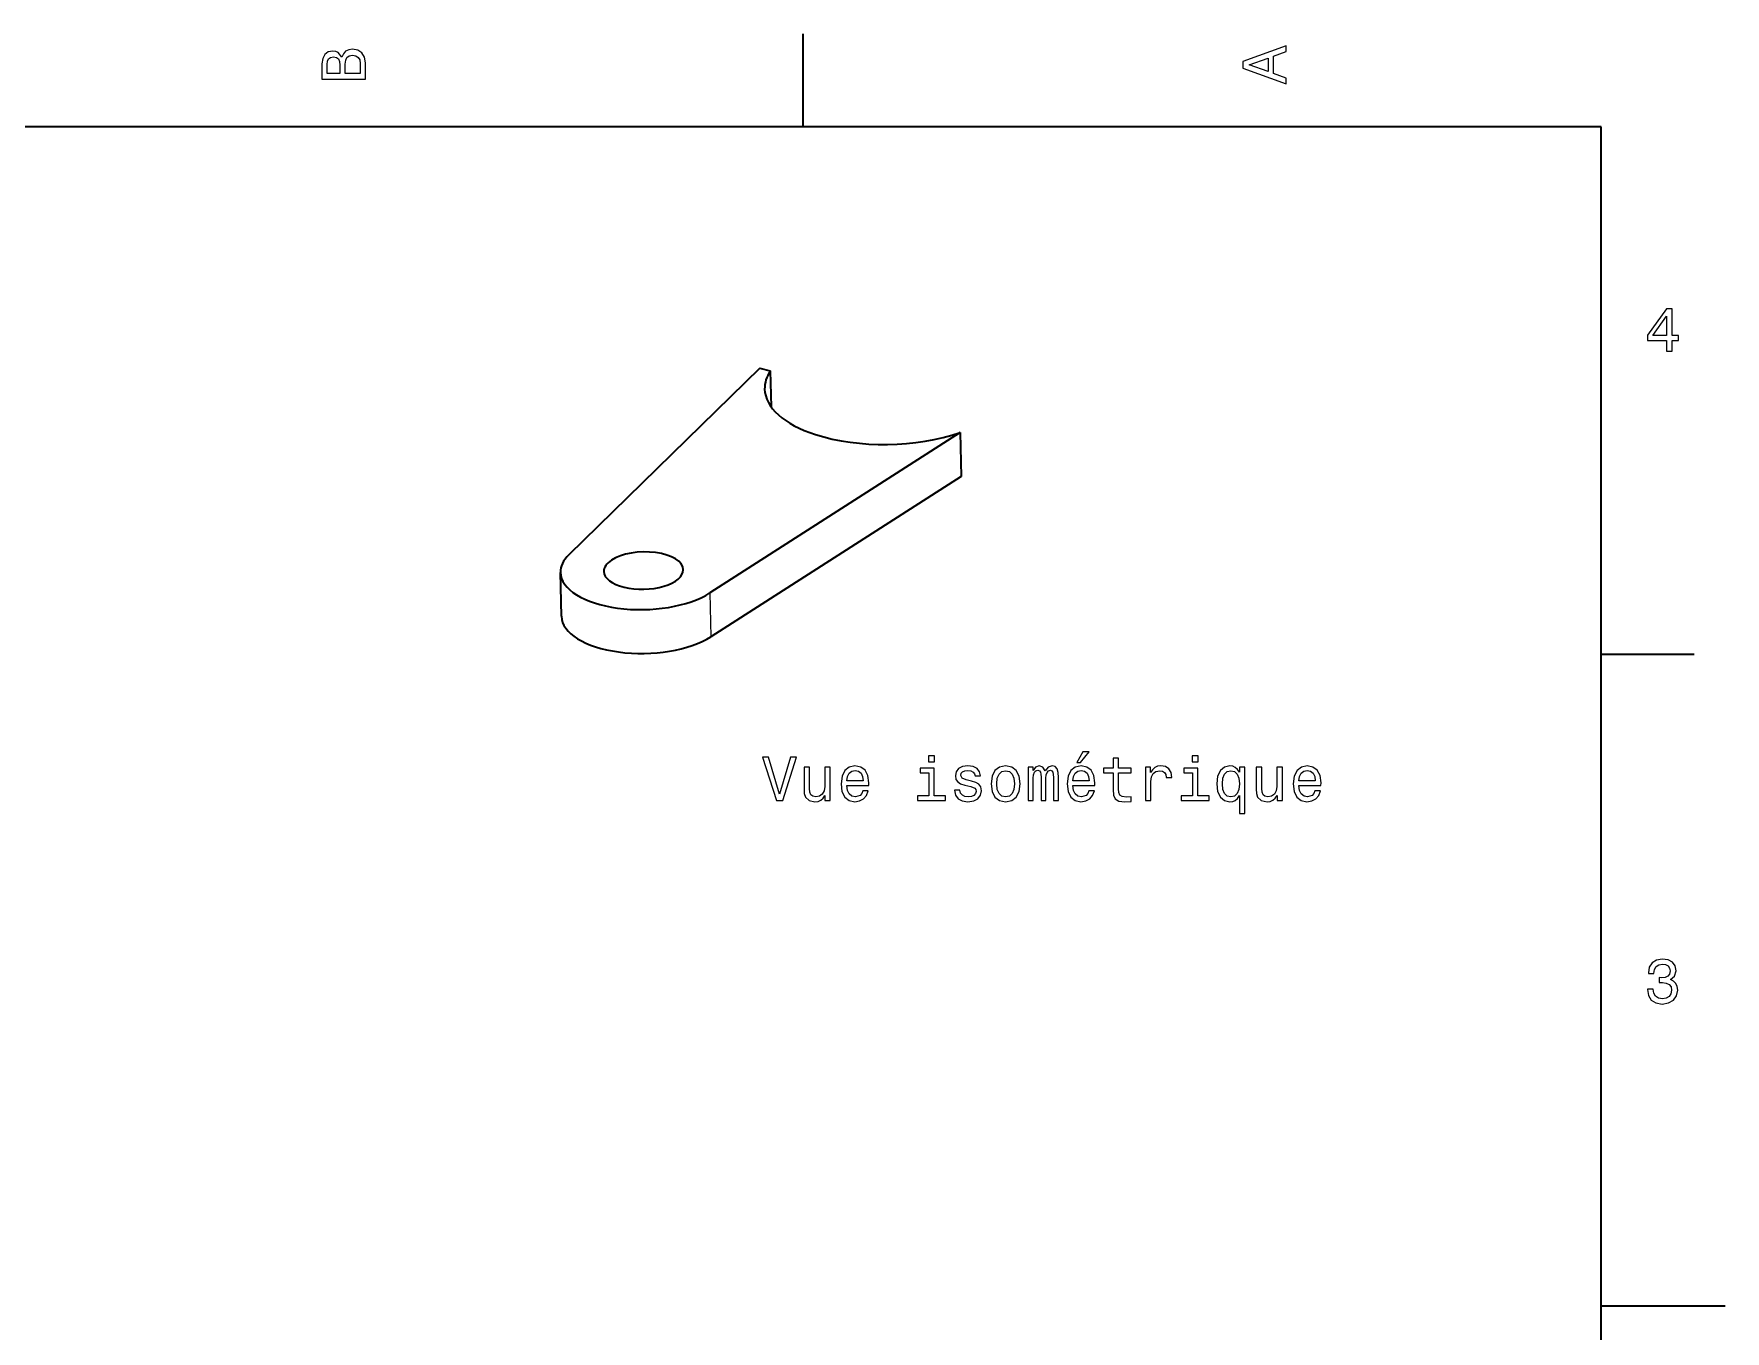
# Model space of a CAD drawing. Extents: x 0 to 297, y 0 to 210.
# Drawn here: x 160.7 to 297, y 103 to 207.5 of the extents above; entities that cross this region are included whole.
import ezdxf

# ---------------------------------------------------------------- set-up
doc = ezdxf.new("R2010")
doc.units = 0

msp = doc.modelspace()

# ---------------------------------------------------------------- linework, layer by layer
at = {"color": 7, "lineweight": 35, "ltscale": 0.1875}
for p, q in [((222.699997, 200), (222.699997, 207.5)), ((287, 157.5), (294.5, 157.5))]:
    msp.add_line(p, q, dxfattribs=at)
at = {"color": 7, "lineweight": 35}
for p, q in [((287, 200), (10, 200)), ((287, 10), (287, 200)), ((219.225662, 180.56282), (203.829956, 165.51944)), ((235.351212, 175.365845), (215.195389, 162.444504)), ((235.432037, 171.835144), (215.276215, 158.913788))]:
    msp.add_line(p, q, dxfattribs=at)
at = {"color": 7, "lineweight": 35, "ltscale": 0.021605}
msp.add_line((219.225662, 180.56282), (220.05986, 180.337128), dxfattribs=at)
at = {"color": 7, "lineweight": 35, "ltscale": 0.072479}
msp.add_line((220.05986, 180.337128), (220.126205, 177.438721), dxfattribs=at)
at = {"color": 7, "lineweight": 35, "ltscale": 0.088291}
for p, q in [((235.351212, 175.365845), (235.432037, 171.835144)), ((203.228607, 160.558914), (203.147781, 164.089615))]:
    msp.add_line(p, q, dxfattribs=at)
at = {"color": 7, "lineweight": 13, "ltscale": 0.088291}
msp.add_line((215.195389, 162.444504), (215.276215, 158.913788), dxfattribs=at)
at = {"color": 7, "lineweight": 35, "ltscale": 0.25}
msp.add_line((287, 105), (297, 105), dxfattribs=at)
at = {"color": 7, "lineweight": 13}
for points in [[(185.542007, 205.630417), (185.249496, 205.983429), (185.052811, 206.074219), (184.81073, 206.104477), (184.432495, 206.03891), (184.160156, 205.842224), (183.993729, 205.524506), (183.933212, 205.080704), (183.933212, 203.835022), (187.433212, 203.835022), (187.433212, 205.151306), (187.36261, 205.620331), (187.155838, 205.968307), (186.828018, 206.185165), (186.384216, 206.260818), (186.08667, 206.215424), (185.839554, 206.094391), (185.65799, 205.897705)], [(261.633209, 203.466858), (261.633209, 203.930847), (260.604401, 204.298996), (260.604401, 205.695969), (261.633209, 206.064133), (261.633209, 206.538193), (258.128174, 205.257217), (258.128174, 204.742798)], [(185.385666, 204.984879), (185.385666, 204.298996), (184.351807, 204.298996), (184.351807, 205.025223), (184.382065, 205.297562), (184.472839, 205.489197), (184.629181, 205.605194), (184.86116, 205.645538), (185.093155, 205.600143), (185.254532, 205.479111), (185.355408, 205.272339)], [(187.014618, 205.095825), (187.014618, 204.298996), (185.809296, 204.298996), (185.809296, 205.050446), (185.844589, 205.368164), (185.9505, 205.595108), (186.132065, 205.731277), (186.394302, 205.776657), (186.671692, 205.731277), (186.863327, 205.605194), (186.979324, 205.393372)], [(260.17572, 204.460388), (258.632477, 205), (260.17572, 205.539627)], [(292.277374, 181.916794), (292.731262, 181.916794), (292.731262, 182.784225), (293.23056, 182.784225), (293.23056, 183.187683), (292.731262, 183.187683), (292.731262, 185.341141), (292.272339, 185.341141), (290.739197, 183.228027), (290.739197, 182.784225), (292.277374, 182.784225)], [(291.162842, 183.187683), (292.277374, 184.756134), (292.277374, 183.187683)], [(221.685257, 149.211823), (220.807724, 146.231262), (219.904999, 149.211823), (219.425888, 149.211823), (220.555573, 145.706772), (221.059891, 145.706772), (222.164352, 149.211823)], [(233.279633, 149.327805), (232.810608, 149.327805), (232.810608, 148.823486), (233.279633, 148.823486)], [(244.747925, 148.783142), (245.045486, 148.783142), (245.74649, 149.640488), (245.252258, 149.640488)], [(247.68309, 147.945969), (247.68309, 146.58934), (247.713348, 146.150574), (247.854553, 145.847977), (248.136978, 145.671463), (248.616089, 145.610947), (249.140579, 145.636169), (249.140579, 146.019455), (248.757294, 145.989197), (248.409317, 146.029541), (248.222717, 146.155624), (248.142029, 146.367432), (248.126892, 146.664978), (248.126892, 147.945969), (249.140579, 147.945969), (249.140579, 148.324203), (248.126892, 148.324203), (248.126892, 149.115997), (247.68309, 149.115997), (247.68309, 148.324203), (246.916519, 148.324203), (246.916519, 147.945969)], [(254.531799, 149.327805), (254.062775, 149.327805), (254.062775, 148.823486), (254.531799, 148.823486)], [(224.887695, 148.414978), (224.443893, 148.414978), (224.443893, 146.851578), (224.393463, 146.48848), (224.247208, 146.226227), (224.020264, 146.064835), (223.722717, 146.014404), (223.485687, 146.054749), (223.334381, 146.175797), (223.248657, 146.382568), (223.228485, 146.675064), (223.228485, 148.414978), (222.784668, 148.414978), (222.784668, 146.63472), (222.799805, 146.276657), (222.89563, 145.979111), (223.188141, 145.706772), (223.65715, 145.610947), (223.909317, 145.646255), (224.126175, 145.73703), (224.312775, 145.893372), (224.464066, 146.120316), (224.464066, 145.706772), (224.887695, 145.706772)], [(226.224152, 146.932281), (227.999374, 146.932281), (228.00441, 147.139053), (227.923721, 147.719025), (227.701828, 148.15274), (227.348801, 148.414978), (226.879776, 148.510803), (226.420837, 148.409943), (226.06781, 148.127518), (225.840866, 147.668594), (225.760178, 147.0634), (225.835831, 146.443085), (226.062775, 145.989197), (226.410751, 145.706772), (226.864655, 145.610947), (227.258026, 145.676514), (227.58078, 145.847977), (227.81781, 146.120316), (227.953979, 146.483429), (227.515228, 146.483429), (227.424438, 146.281693), (227.29332, 146.130402), (226.92012, 146.009369), (226.63266, 146.064835), (226.415802, 146.241348), (226.274582, 146.528824), (226.224152, 146.917145)], [(226.224152, 147.305481), (226.279633, 147.653458), (226.415802, 147.91066), (226.622574, 148.067001), (226.894913, 148.122482), (227.162201, 148.067001), (227.368973, 147.91066), (227.495056, 147.653458), (227.540436, 147.305481)], [(233.264496, 146.079971), (233.264496, 148.324203), (232.124725, 148.324203), (232.124725, 147.945969), (232.820694, 147.945969), (232.820694, 146.079971), (231.912918, 146.079971), (231.912918, 145.706772), (234.182373, 145.706772), (234.182373, 146.079971)], [(236.270264, 147.285309), (235.841599, 147.386169), (235.523865, 147.502167), (235.417969, 147.739197), (235.448227, 147.905624), (235.554123, 148.026657), (235.725601, 148.10231), (235.972717, 148.132568), (236.209747, 148.10231), (236.396347, 148.01152), (236.51738, 147.875366), (236.56781, 147.693802), (237.001541, 147.693802), (237.001541, 147.703888), (236.925888, 148.031693), (236.719116, 148.28891), (236.396347, 148.450287), (235.972717, 148.510803), (235.544037, 148.450287), (235.231354, 148.283859), (235.034668, 148.036743), (234.974152, 147.72406), (235.019547, 147.421463), (235.160751, 147.209656), (235.392746, 147.05835), (235.730637, 146.952454), (236.224884, 146.831406), (236.527466, 146.705338), (236.608154, 146.604462), (236.638428, 146.453171), (236.593033, 146.266571), (236.472, 146.125366), (236.275314, 146.034576), (236.013062, 146.004318), (235.735687, 146.034576), (235.533951, 146.140488), (235.397797, 146.311966), (235.342316, 146.548996), (234.913635, 146.548996), (234.984238, 146.145538), (235.19101, 145.853027), (235.518829, 145.676514), (235.972717, 145.610947), (236.446777, 145.676514), (236.794769, 145.853027), (237.006577, 146.135452), (237.08223, 146.503601), (237.026749, 146.82132), (236.870407, 147.038177), (236.613205, 147.179398)], [(237.848801, 147.05835), (237.929489, 146.443085), (238.161469, 145.989197), (238.529633, 145.706772), (239.023865, 145.610947), (239.513062, 145.706772), (239.881226, 145.984146), (240.113205, 146.438034), (240.198944, 147.05835), (240.113205, 147.67363), (239.881226, 148.132568), (239.513062, 148.409943), (239.023865, 148.510803), (238.529633, 148.409943), (238.161469, 148.127518), (237.929489, 147.67363)], [(238.302689, 147.0634), (238.348083, 147.517288), (238.489288, 147.845093), (238.716232, 148.046829), (239.023865, 148.117432), (239.326462, 148.046829), (239.553406, 147.850143), (239.694611, 147.517288), (239.745056, 147.0634), (239.694611, 146.604462), (239.553406, 146.271606), (239.326462, 146.069885), (239.023865, 146.004318), (238.716232, 146.069885), (238.489288, 146.271606), (238.348083, 146.604462)], [(240.839432, 145.706772), (241.24794, 145.706772), (241.24794, 147.517288), (241.273148, 147.789627), (241.348801, 147.986313), (241.464798, 148.10231), (241.616089, 148.14769), (241.737122, 148.107346), (241.81781, 148.006485), (241.85817, 147.835007), (241.873291, 147.608063), (241.873291, 145.706772), (242.256577, 145.706772), (242.256577, 147.517288), (242.281799, 147.784576), (242.357437, 147.981262), (242.478485, 148.10231), (242.629776, 148.14769), (242.750809, 148.107346), (242.831512, 148.006485), (242.881943, 147.608063), (242.881943, 145.706772), (243.290436, 145.706772), (243.290436, 147.577805), (243.265228, 147.966141), (243.18454, 148.263687), (243.023148, 148.445251), (242.760895, 148.510803), (242.453262, 148.409943), (242.216232, 148.117432), (242.029633, 148.404892), (241.716949, 148.510803), (241.429489, 148.409943), (241.232803, 148.127518), (241.232803, 148.414978), (240.839432, 148.414978)], [(244.440292, 146.932281), (246.215515, 146.932281), (246.220551, 147.139053), (246.139862, 147.719025), (245.917969, 148.15274), (245.564941, 148.414978), (245.095917, 148.510803), (244.636978, 148.409943), (244.283951, 148.127518), (244.057007, 147.668594), (243.976318, 147.0634), (244.051971, 146.443085), (244.278915, 145.989197), (244.626892, 145.706772), (245.08078, 145.610947), (245.474152, 145.676514), (245.796921, 145.847977), (246.033951, 146.120316), (246.17012, 146.483429), (245.731354, 146.483429), (245.640579, 146.281693), (245.50946, 146.130402), (245.136261, 146.009369), (244.848801, 146.064835), (244.631943, 146.241348), (244.490723, 146.528824), (244.440292, 146.917145)], [(244.440292, 147.305481), (244.495773, 147.653458), (244.631943, 147.91066), (244.838715, 148.067001), (245.111053, 148.122482), (245.378342, 148.067001), (245.585114, 147.91066), (245.711182, 147.653458), (245.756577, 147.305481)], [(250.290436, 145.706772), (250.734238, 145.706772), (250.734238, 147.255035), (250.779633, 147.628235), (250.915802, 147.895538), (251.137695, 148.056915), (251.435242, 148.112396), (251.65715, 148.077087), (251.823578, 147.976227), (251.924438, 147.804749), (251.959747, 147.572769), (252.4086, 147.572769), (252.348083, 147.981262), (252.181641, 148.273773), (251.904266, 148.450287), (251.526031, 148.510803), (251.268829, 148.470459), (251.046921, 148.369598), (250.850235, 148.19812), (250.693893, 147.966141), (250.693893, 148.414978), (250.290436, 148.414978)], [(254.516663, 146.079971), (254.516663, 148.324203), (253.376892, 148.324203), (253.376892, 147.945969), (254.072861, 147.945969), (254.072861, 146.079971), (253.16507, 146.079971), (253.16507, 145.706772), (255.434525, 145.706772), (255.434525, 146.079971)], [(257.860321, 147.996399), (257.703979, 148.223343), (257.527466, 148.38472), (257.320679, 148.47551), (257.083679, 148.510803), (256.654999, 148.409943), (256.322144, 148.127518), (256.105286, 147.67363), (256.029633, 147.0634), (256.105286, 146.44812), (256.322144, 145.994232), (256.654999, 145.706772), (257.083679, 145.610947), (257.320679, 145.641205), (257.52243, 145.726944), (257.698944, 145.883286), (257.860321, 146.120316), (257.860321, 144.657776), (258.304138, 144.657776), (258.304138, 148.414978), (257.860321, 148.414978)], [(256.483521, 147.0634), (256.5289, 147.512253), (256.670105, 147.840057), (256.881927, 148.041779), (257.159302, 148.112396), (257.451813, 148.041779), (257.673706, 147.845093), (257.80484, 147.517288), (257.855286, 147.0634), (257.80484, 146.604462), (257.673706, 146.276657), (257.451813, 146.074921), (257.159302, 146.009369), (256.881927, 146.074921), (256.670105, 146.276657), (256.5289, 146.609512)], [(261.319977, 148.414978), (260.87616, 148.414978), (260.87616, 146.851578), (260.825745, 146.48848), (260.679474, 146.226227), (260.452545, 146.064835), (260.154999, 146.014404), (259.917969, 146.054749), (259.766663, 146.175797), (259.680908, 146.382568), (259.660767, 146.675064), (259.660767, 148.414978), (259.216949, 148.414978), (259.216949, 146.63472), (259.232086, 146.276657), (259.327911, 145.979111), (259.620422, 145.706772), (260.089417, 145.610947), (260.341583, 145.646255), (260.558441, 145.73703), (260.745056, 145.893372), (260.896332, 146.120316), (260.896332, 145.706772), (261.319977, 145.706772)], [(262.656433, 146.932281), (264.431641, 146.932281), (264.436676, 147.139053), (264.355988, 147.719025), (264.134094, 148.15274), (263.781067, 148.414978), (263.312042, 148.510803), (262.853119, 148.409943), (262.500092, 148.127518), (262.273132, 147.668594), (262.192444, 147.0634), (262.268097, 146.443085), (262.495056, 145.989197), (262.843018, 145.706772), (263.296906, 145.610947), (263.690308, 145.676514), (264.013062, 145.847977), (264.250092, 146.120316), (264.386261, 146.483429), (263.94751, 146.483429), (263.85672, 146.281693), (263.725586, 146.130402), (263.352386, 146.009369), (263.064941, 146.064835), (262.848083, 146.241348), (262.706848, 146.528824), (262.656433, 146.917145)], [(262.656433, 147.305481), (262.711914, 147.653458), (262.848083, 147.91066), (263.05484, 148.067001), (263.327179, 148.122482), (263.594482, 148.067001), (263.801239, 147.91066), (263.927307, 147.653458), (263.972717, 147.305481)], [(290.729126, 130.51622), (290.729126, 130.480911), (290.809814, 129.996765), (291.046844, 129.633652), (291.420044, 129.401657), (291.914276, 129.315933), (292.438782, 129.401657), (292.832153, 129.623566), (293.08429, 129.976593), (293.175079, 130.430481), (293.134735, 130.728027), (293.023773, 130.970108), (292.842224, 131.156708), (292.600159, 131.292877), (292.927948, 131.565216), (293.043945, 131.998932), (292.968292, 132.392303), (292.751434, 132.68985), (292.398407, 132.87645), (291.914276, 132.942017), (291.460388, 132.861313), (291.112396, 132.63942), (290.885468, 132.286392), (290.809814, 131.817368), (290.809814, 131.782074), (291.258636, 131.782074), (291.299011, 132.104828), (291.430115, 132.336823), (291.641937, 132.478027), (291.939484, 132.528473), (292.201721, 132.488113), (292.393372, 132.382217), (292.509369, 132.210739), (292.554749, 131.97876), (292.509369, 131.731628), (292.388336, 131.565216), (292.176514, 131.46434), (291.889069, 131.434082), (291.692383, 131.439133), (291.692383, 131.04071), (291.939484, 131.050797), (292.257202, 131.005417), (292.494232, 130.884369), (292.635468, 130.687683), (292.685883, 130.430481), (292.630402, 130.13797), (292.484161, 129.921112), (292.252167, 129.784943), (291.944519, 129.739563), (291.626801, 129.789993), (291.394806, 129.941284), (291.248566, 130.183365), (291.193085, 130.51622)]]:
    msp.add_lwpolyline(points, close=True, dxfattribs=at)
at = {"color": 7, "lineweight": 35}
for centre, major_axis, start_param, end_param in [((229.602005, 179.105515), (9.997375, 0.228867), 2.8277253309, 3.1416323287), ((229.602005, 179.105515), (9.997375, 0.228867), 3.1416323287, 4.0709198119), ((229.602005, 179.105515), (-9.997375, -0.228867), 0.9293271583, 2.1726978508), ((209.846024, 164.242966), (6.698242, 0.153336), 2.6754871566, 3.1415977164), ((209.846024, 164.242966), (3.199158, 0.073242), 2.5001234851, 3.1415573731), ((209.846024, 164.242966), (3.199158, 0.073242), 6.2831500267, 8.7833087923), ((209.846024, 164.242966), (6.698242, 0.153336), 3.1415977164, 5.6265642498), ((209.846024, 164.242966), (3.199158, 0.073242), 3.1415573731, 6.2831500267), ((209.926849, 160.712265), (6.698242, 0.153336), 3.1415977164, 5.6265642498)]:
    msp.add_ellipse(centre, major_axis=major_axis, ratio=0.469544, start_param=start_param, end_param=end_param, dxfattribs=at)

doc.saveas('drawing.dxf')
